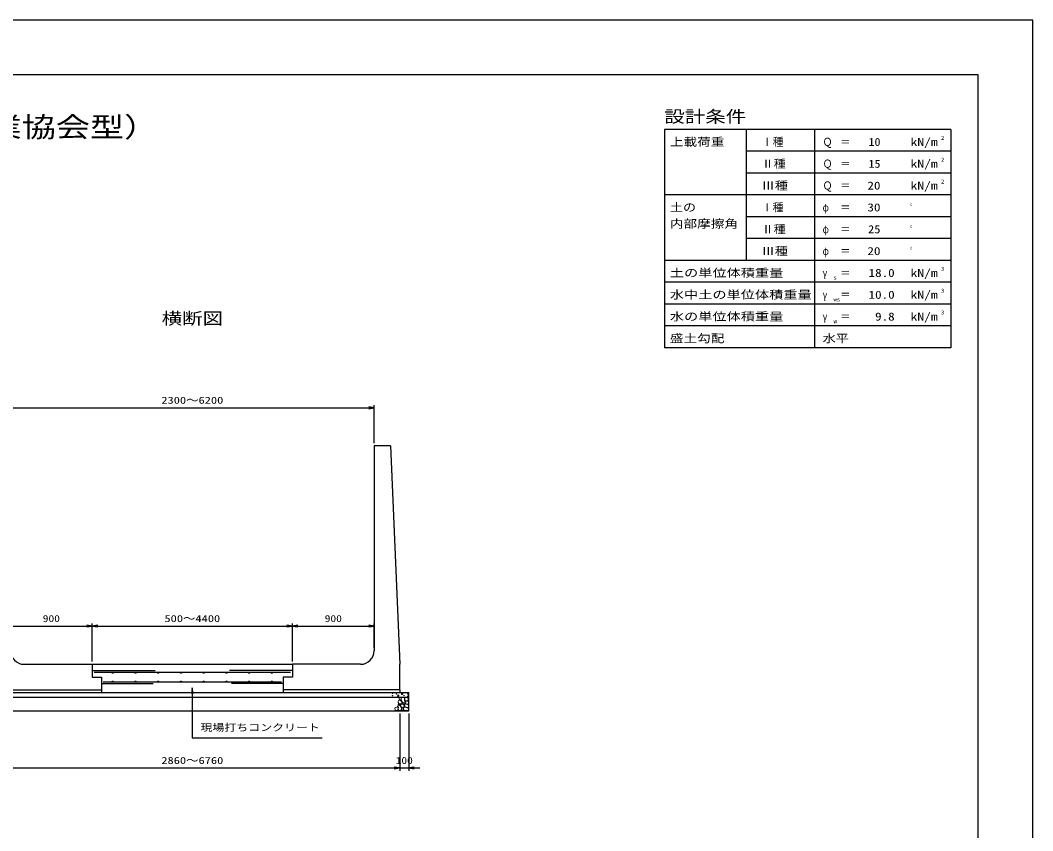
# Model space of a CAD drawing. Units: millimetres at full size. Extents: x 0 to 25230, y 0 to 17820.
# Drawn here: x 14098 to 25230, y 8910 to 17820 of the extents above; entities that cross this region are included whole.
import ezdxf
from ezdxf.enums import TextEntityAlignment as Align

# ---------------------------------------------------------------- set-up
doc = ezdxf.new("R2010")
doc.units = ezdxf.units.MM
for name, color, linetype, lineweight in [('0_2', 7, 'Continuous', 25), ('D-DCR-HCHn', 4, 'Continuous', 9), ('D-STR-DIM', 7, 'Continuous', 25), ('D-STR-STRn', 1, 'Continuous', 25), ('D-TTL', 2, 'Continuous', 25), ('D-TTL-FRAM', 2, 'Continuous', 25), ('D-TTL-LINE', 7, 'Continuous', 25), ('D-TTL-TXT', 7, 'Continuous', 25)]:
    doc.layers.add(name, color=color, linetype=linetype, lineweight=lineweight)
doc.styles.add('ＭＳ ゴシック', font='')
doc.styles.get('ＭＳ ゴシック').set_extended_font_data('MS Gothic')

# ---------------------------------------------------------------- blocks, each defined once
blk = doc.blocks.new('open_arrow')
at = {"color": 0, "linetype": 'Continuous', "lineweight": -2}
blk.add_lwpolyline([(7.5, 1.25), (0, 0), (7.5, -1.25)], dxfattribs=at)

msp = doc.modelspace()

# ---------------------------------------------------------------- linework, layer by layer
at = {"layer": '0_2'}
for p, q in [((14890, 10670), (15580, 10670)), ((14910, 10654), (17070, 10654)), ((17090, 10670), (16400, 10670)), ((14990, 10530), (15560, 10530)), ((16970, 10543), (15010, 10543)), ((16990, 10530), (16420, 10530))]:
    msp.add_line(p, q, dxfattribs=at)
for centre in [(15115, 10647.5), (15365, 10647.5), (15615, 10647.5), (15865, 10647.5), (16115, 10647.5), (16365, 10647.5), (16615, 10647.5), (16865, 10647.5), (15115, 10549.5), (15365, 10549.5), (15615, 10549.5), (15865, 10549.5), (16115, 10549.5), (16365, 10549.5), (16615, 10549.5), (16865, 10549.5)]:
    msp.add_circle(centre, 6.5, dxfattribs=at)
at = {"layer": 'D-DCR-HCHn'}
for points in [[(18284.794, 10371.962), (18284.794, 10351.159), (18276.126, 10345.958), (18267.458, 10351.159), (18265.725, 10363.294), (18267.458, 10373.696), (18279.593, 10377.163)], [(18317.733, 10375.429), (18322.933, 10359.827), (18321.2, 10342.491), (18333.335, 10323.421), (18317.733, 10314.753), (18300.397, 10323.421), (18289.995, 10337.29), (18286.528, 10359.827), (18289.995, 10371.962), (18300.397, 10377.163)], [(18331.601, 10373.696), (18347.204, 10377.163), (18361.072, 10370.228), (18362.806, 10354.626), (18359.339, 10342.491), (18342.003, 10337.29), (18329.868, 10337.29), (18324.667, 10345.958), (18324.667, 10365.028)], [(18246.559, 10235.837), (18232.113, 10232.627), (18219.271, 10239.048), (18217.666, 10253.494), (18220.876, 10264.731), (18236.928, 10269.546), (18248.164, 10269.546), (18252.98, 10261.52), (18252.98, 10243.863)], [(18259.401, 10234.232), (18254.585, 10248.679), (18256.19, 10264.731), (18244.954, 10282.388), (18259.401, 10290.414), (18275.452, 10282.388), (18285.084, 10269.546), (18288.294, 10248.679), (18285.084, 10237.443), (18275.452, 10232.627)], [(18288.261, 10333.823), (18296.929, 10313.02), (18289.995, 10304.352), (18269.192, 10304.352), (18260.524, 10307.819), (18251.856, 10319.954), (18251.856, 10330.356), (18260.524, 10344.224), (18270.926, 10345.958)], [(18262.611, 10290.414), (18254.585, 10296.834), (18257.796, 10301.65), (18269.032, 10301.65), (18273.847, 10300.045), (18277.058, 10293.624), (18272.242, 10288.808)], [(18286.689, 10272.757), (18278.663, 10292.019), (18285.084, 10300.045), (18304.346, 10300.045), (18312.372, 10296.834), (18320.397, 10285.598), (18320.397, 10275.967), (18312.372, 10263.125), (18302.741, 10261.52)], [(18289.899, 10237.443), (18289.899, 10256.705), (18297.925, 10261.52), (18305.951, 10256.705), (18307.556, 10245.469), (18305.951, 10235.837), (18294.715, 10232.627)], [(18314.265, 10314.753), (18322.933, 10307.819), (18319.466, 10302.618), (18307.331, 10302.618), (18302.13, 10304.352), (18298.663, 10311.286), (18303.864, 10316.487)], [(18325.213, 10232.627), (18313.977, 10237.443), (18310.766, 10253.494), (18317.187, 10264.731), (18328.423, 10267.941), (18342.87, 10266.336), (18358.922, 10259.915), (18366.948, 10250.284), (18366.948, 10239.048), (18362.132, 10232.627), (18342.87, 10234.232)], [(18331.634, 10272.757), (18318.792, 10292.019), (18320.397, 10296.834), (18338.054, 10301.65), (18354.106, 10300.045), (18365.342, 10290.414), (18366.948, 10279.177), (18365.342, 10267.941), (18352.501, 10264.731)], [(18364.54, 10330.356), (18369.74, 10314.753), (18362.806, 10304.352), (18345.47, 10302.618), (18333.634, 10307.699), (18338.536, 10319.954), (18335.068, 10326.889), (18342.003, 10333.823), (18352.404, 10337.29)]]:
    msp.add_lwpolyline(points, close=True, dxfattribs=at)
for centre, radius in [((18190.727, 10394.961), 3), ((18191.869, 10420.006), 3), ((18232.292, 10413.164), 3), ((18253.336, 10394.961), 7.5), ((18296.664, 10413.955), 7.5), ((18317.708, 10395.752), 3), ((18358.131, 10388.91), 3), ((18359.273, 10413.955), 3)]:
    msp.add_circle(centre, radius, dxfattribs=at)
at = {"layer": 'D-STR-DIM'}
for p, q in [((17990, 13170), (17990, 13590)), ((13990, 13560), (17990, 13560)), ((13990, 11160), (14890, 11160)), ((14890, 10770), (14890, 11190)), ((14890, 10770), (14890, 11190)), ((14890, 11160), (17090, 11160)), ((17090, 10770), (17090, 11190)), ((17090, 10770), (17090, 11190)), ((17090, 11160), (17990, 11160)), ((17990, 10920), (17990, 11190)), ((18270, 10200), (18270, 9570)), ((18270, 10200), (18270, 9570)), ((18370, 10200), (18370, 9570)), ((13710, 9600), (18270, 9600)), ((18150, 9600), (18490, 9600))]:
    msp.add_line(p, q, dxfattribs=at)
msp.add_lwpolyline([(15990, 10480), (15990, 9930), (16050, 9930), (17418.35, 9930)], dxfattribs=at)
at = {"layer": 'D-STR-STRn'}
for p, q in [((18170, 13140), (17990, 13140)), ((17990, 13140), (17990, 10890)), ((18170, 13140), (18270, 10740)), ((14140, 10740), (14890, 10740)), ((14890, 10740), (14890, 10600)), ((14890, 10740), (17090, 10740)), ((17840, 10740), (17090, 10740)), ((17090, 10740), (17090, 10600)), ((18270, 10460), (18270, 10740)), ((14890, 10600), (14990, 10600)), ((14990, 10600), (14990, 10430)), ((17090, 10600), (16990, 10600)), ((16990, 10600), (16990, 10430)), ((13610, 10430), (18370, 10430)), ((13610, 10380), (18370, 10380)), ((13710, 10460), (14990, 10460)), ((18270, 10460), (16990, 10460)), ((18270, 10460), (18270, 10430)), ((18370, 10230), (18370, 10430)), ((13610, 10230), (18370, 10230))]:
    msp.add_line(p, q, dxfattribs=at)
for centre, start, end in [((14140, 10890), 180, 270), ((17840, 10890), 270, 0)]:
    msp.add_arc(centre, 150, start, end, dxfattribs=at)
at = {"layer": 'D-TTL'}
for points in [[(0, 0), (25230, 0), (25230, 17820), (0, 17820)], [(600, 600), (24630, 600), (24630, 17220), (600, 17220)]]:
    msp.add_lwpolyline(points, close=True, dxfattribs=at)
at = {"layer": 'D-TTL-FRAM'}
for p, q in [((24330, 16620), (21180, 16620)), ((21180, 16620), (21180, 14220)), ((24330, 16620), (24330, 14220)), ((24330, 14220), (21180, 14220))]:
    msp.add_line(p, q, dxfattribs=at)
at = {"layer": 'D-TTL-LINE'}
for p, q in [((22080, 16620), (22080, 15180)), ((22830, 16620), (22830, 14220)), ((24330, 16380), (22080, 16380)), ((24330, 16140), (22080, 16140)), ((24330, 15900), (21180, 15900)), ((24330, 15660), (22080, 15660)), ((24330, 15420), (22080, 15420)), ((24330, 15180), (21180, 15180)), ((24330, 14940), (21180, 14940)), ((24330, 14700), (21180, 14700)), ((24330, 14460), (21180, 14460))]:
    msp.add_line(p, q, dxfattribs=at)

# ---------------------------------------------------------------- block references
at = {"layer": 'D-STR-DIM', "xscale": 8, "yscale": 8}
for p, rotation in [((17990, 13560), 180), ((14890, 11160), 180), ((17090, 11160), 180), ((17990, 11160), 180), ((15990, 10480), 270), ((18270, 9600), 180), ((18270, 9600), 180)]:
    msp.add_blockref('open_arrow', p, dxfattribs=dict(at, rotation=rotation))
for p in [(14890, 11160), (17090, 11160), (18370, 9600)]:
    msp.add_blockref('open_arrow', p, dxfattribs=at)

# ---------------------------------------------------------------- texts
at = {"layer": 'D-STR-DIM', "style": 'ＭＳ ゴシック'}
for s, width, p in [('2300～6200', 1.3, (15990, 13642.5)), ('900', 1.2, (14440, 11242.5)), ('500～4400', 1.3, (15990, 11242.5)), ('900', 1.2, (17540, 11242.5)), ('2860～6760', 1.3, (15990, 9682.5)), ('100', 1.2, (18320, 9682.5))]:
    msp.add_text(s, height=76.98, dxfattribs=dict(at, width=width)).set_placement(p, align=Align.MIDDLE_CENTER)
at = {"layer": 'D-STR-DIM', "style": 'ＭＳ ゴシック', "width": 1.25}
msp.add_text('現場打ちコンクリート', height=76.98, dxfattribs=at).set_placement((16080, 10083.122), align=Align.TOP_LEFT)
at = {"layer": 'D-TTL-TXT', "style": 'ＭＳ ゴシック'}
for s, height, width, p in [('設計条件', 132, 1.25, (21180, 16656)), ('上載荷重', 87.98, 1.25, (21240, 16412)), ('Ｑ', 87.98, 0.9, (22920, 16412)), ('＝', 87.98, 0.95, (23112, 16412)), ('kN/m', 87.98, 1.25, (23886, 16412)), ('2', 43.99, 1.15, (24222, 16492)), ('Ⅱ種', 87.98, 1.1, (22250, 16172)), ('Ｑ', 87.98, 0.9, (22920, 16172)), ('＝', 87.98, 0.95, (23112, 16172)), ('kN/m', 87.98, 1.25, (23886, 16172)), ('2', 43.99, 1.15, (24222, 16252)), ('Ⅲ種', 87.98, 1.2, (22250, 15932)), ('Ｑ', 87.98, 0.9, (22920, 15932)), ('kN/m', 87.98, 1.25, (23886, 15932)), ('2', 43.99, 1.15, (24222, 16012)), ('＝', 87.98, 0.95, (23112, 15932)), ('土の', 87.98, 1.2, (21240, 15692)), ('°', 87.98, 0.3, (23886, 15692)), ('φ', 87.98, 0.75, (22920, 15692)), ('＝', 87.98, 0.95, (23112, 15692)), ('内部摩擦角', 87.98, 1.25, (21240, 15512)), ('Ⅱ種', 87.98, 1.1, (22250, 15452)), ('φ', 87.98, 0.75, (22920, 15452)), ('＝', 87.98, 0.95, (23112, 15452)), ('°', 87.98, 0.3, (23886, 15452)), ('Ⅲ種', 87.98, 1.2, (22250, 15212)), ('φ', 87.98, 0.75, (22920, 15212)), ('＝', 87.98, 0.95, (23112, 15212)), ('°', 87.98, 0.3, (23886, 15212)), ('土の単位体積重量', 87.98, 1.3, (21240, 14972)), ('γ', 87.98, 0.75, (22920, 14972)), ('＝', 87.98, 0.95, (23112, 14972)), ('kN/m', 87.98, 1.25, (23886, 14972)), ('3', 43.99, 1.15, (24222, 15052)), ('s', 43.99, 1.15, (23040, 14956)), ('水中土の単位体積重量', 87.98, 1.3, (21240, 14732)), ('γ', 87.98, 0.75, (22920, 14732)), ('＝', 87.98, 0.95, (23112, 14732)), ('kN/m', 87.98, 1.25, (23886, 14732)), ('3', 43.99, 1.15, (24222, 14812)), ('ws', 43.99, 1.2, (23040, 14716)), ('水の単位体積重量', 87.98, 1.3, (21240, 14492)), ('γ', 87.98, 0.75, (22920, 14492)), ('kN/m', 87.98, 1.25, (23886, 14492)), ('3', 43.99, 1.15, (24222, 14572)), ('w', 43.99, 1.25, (23040, 14476)), ('＝', 87.98, 0.95, (23112, 14492)), ('盛土勾配', 87.98, 1.25, (21240, 14252)), ('水平', 87.98, 1.2, (22920, 14252))]:
    msp.add_text(s, height=height, dxfattribs=dict(at, width=width)).set_placement(p, align=Align.BOTTOM_LEFT)
at = {"layer": 'D-TTL-TXT', "style": 'ＭＳ ゴシック', "width": 1.25}
for s, height, p in [('水路用Ｌ形（農業土木事業協会型）', 219.9, (12615, 16470)), ('横断図', 132, (15990, 14436))]:
    msp.add_text(s, height=height, dxfattribs=at).set_placement(p, align=Align.BOTTOM_CENTER)
at = {"layer": 'D-TTL-TXT', "style": 'ＭＳ ゴシック'}
for p in [(22250, 16412), (22250, 15692)]:
    msp.add_text('Ⅰ種', height=87.98, dxfattribs=at).set_placement(p, align=Align.BOTTOM_LEFT)
for s, width, p in [('10', 1.1, (23556, 16412)), ('15', 1.1, (23556, 16172)), ('20', 1.2, (23556, 15932)), ('30', 1.2, (23556, 15692)), ('25', 1.15, (23556, 15452)), ('20', 1.2, (23556, 15212)), ('18.0', 1.2, (23712, 14972)), ('10.0', 1.2, (23712, 14732)), ('9.8', 1.2, (23712, 14492))]:
    msp.add_text(s, height=87.98, dxfattribs=dict(at, width=width)).set_placement(p, align=Align.BOTTOM_RIGHT)

doc.saveas('drawing.dxf')
